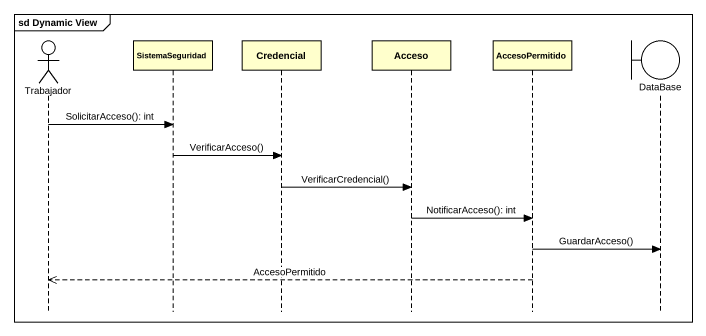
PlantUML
@startuml
mainframe sd Dynamic View
hide footbox
actor Trabajador
participant SistemaSeguridad
participant Credencial
participant Acceso
participant AccesoPermitido
boundary "DataBase" as DataBase_

Trabajador -> SistemaSeguridad : SolicitarAcceso(): int
SistemaSeguridad -> Credencial : VerificarAcceso()
Credencial -> Acceso : VerificarCredencial()
Acceso -> AccesoPermitido : NotificarAcceso(): int
AccesoPermitido -> DataBase_ : GuardarAcceso()
AccesoPermitido -->> Trabajador : AccesoPermitido
@enduml
